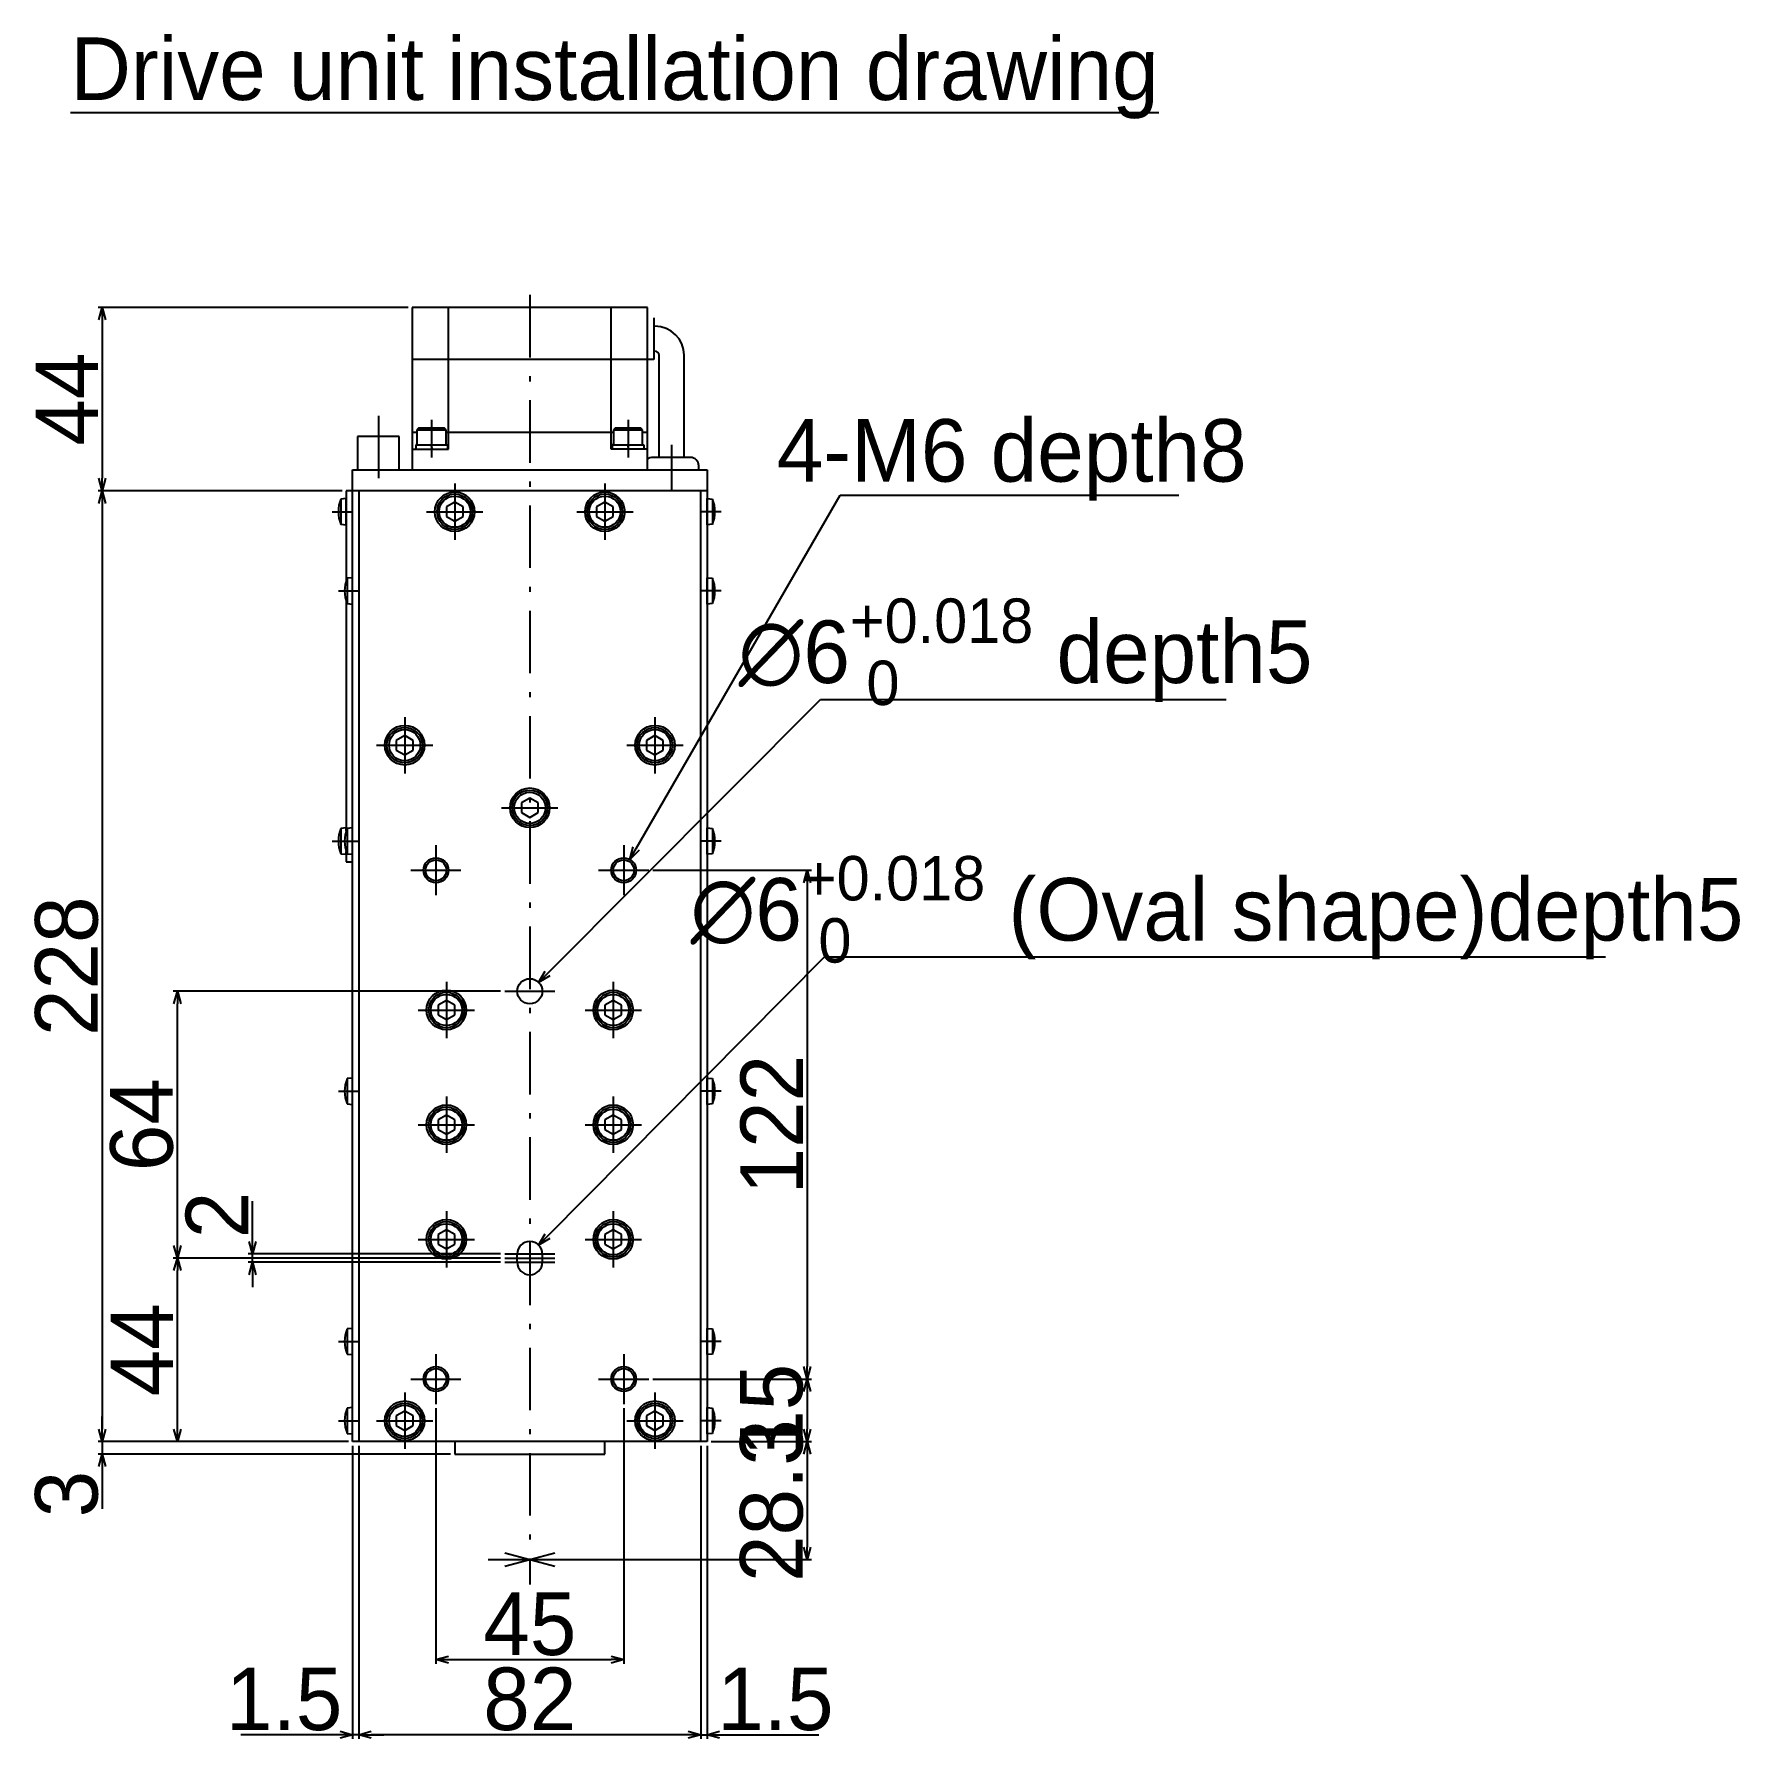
# Model space of a CAD drawing. Header units: millimetres. Extents: x -101 to 1189, y 101 to 982.
# Drawn here: x -101 to 308, y 118.9 to 527.7 of the extents above; entities that cross this region are included whole.
import ezdxf

# ---------------------------------------------------------------- set-up
doc = ezdxf.new("R2010")
doc.units = ezdxf.units.MM
doc.linetypes.add('DASHDOT', pattern=[50.5, 30, -9, 2.5, -9])
for name, color, linetype in [('1', 7, 'Continuous'), ('2', 134, 'Continuous'), ('3', 214, 'Continuous')]:
    doc.layers.add(name, color=color, linetype=linetype)
doc.styles.get("Standard").update_dxf_attribs({"font": 'strkfont.shx', "bigfont": 'bigstrkfont.shx'})

# ---------------------------------------------------------------- blocks, each defined once
blk = doc.blocks.new('_Open30')
at = {"color": 0, "lineweight": -2}
for p, q in [((-1, 0.27), (0, 0)), ((0, 0), (-1, -0.27)), ((0, 0), (-1, 0))]:
    blk.add_line(p, q, dxfattribs=at)

msp = doc.modelspace()

# ---------------------------------------------------------------- linework, layer by layer
at = {"layer": '1', "color": 7, "linetype": 'Continuous'}
for p, q in [((46.06, 462.19), (-10.34, 462.19)), ((-10.34, 462.19), (-10.34, 423.19)), ((-1.64, 428.19), (-1.64, 462.19)), ((37.36, 428.19), (37.36, 462.19)), ((46.06, 423.19), (46.06, 462.19)), ((47.56, 459.69), (47.56, 449.69)), ((47.86, 451.69), (47.56, 451.69)), ((48.86, 426.19), (48.86, 450.69)), ((54.86, 426.19), (54.86, 450.69)), ((46.06, 449.69), (-10.34, 449.69)), ((47.56, 449.69), (46.06, 449.69)), ((-13.44, 431.19), (-23.44, 431.19)), ((-23.44, 431.19), (-23.44, 423.19)), ((-13.44, 423.19), (-13.44, 431.19)), ((-9.19, 432.19), (-10.34, 432.19)), ((-8.79, 433.19), (-9.19, 432.79)), ((-9.19, 432.79), (-2.19, 432.79)), ((-9.19, 432.79), (-9.19, 429.19)), ((-2.59, 433.19), (-8.79, 433.19)), ((-2.19, 432.79), (-2.59, 433.19)), ((-2.19, 429.19), (-2.19, 432.79)), ((37.91, 432.19), (-2.19, 432.19)), ((38.31, 433.19), (37.91, 432.79)), ((37.91, 432.79), (44.91, 432.79)), ((37.91, 432.79), (37.91, 429.19)), ((44.51, 433.19), (38.31, 433.19)), ((44.91, 432.79), (44.51, 433.19)), ((44.91, 429.19), (44.91, 432.79)), ((46.06, 432.19), (44.91, 432.19)), ((-10.34, 428.19), (-1.64, 428.19)), ((-9.49, 429.19), (-9.49, 428.19)), ((-9.19, 429.19), (-9.49, 429.19)), ((-9.19, 429.19), (-2.19, 429.19)), ((-5.83, 429.19), (-5.56, 428.19)), ((-2.19, 429.19), (-1.89, 429.19)), ((-1.89, 429.19), (-1.89, 428.19)), ((46.06, 428.19), (37.36, 428.19)), ((37.61, 429.19), (37.61, 428.19)), ((37.91, 429.19), (37.61, 429.19)), ((37.91, 429.19), (44.91, 429.19)), ((41.27, 429.19), (41.54, 428.19)), ((44.91, 429.19), (45.21, 429.19)), ((45.21, 429.19), (45.21, 428.19)), ((56.36, 426.19), (47.36, 426.19)), ((-24.64, 423.19), (60.36, 423.19)), ((-24.64, 418.19), (-24.64, 423.19)), ((-10.34, 423.19), (46.06, 423.19)), ((58.36, 423.19), (58.36, 424.19)), ((60.36, 423.19), (60.36, 418.19)), ((-26.14, 418.19), (-26.14, 396.69)), ((-24.64, 418.19), (-26.14, 418.19)), ((-24.64, 190.19), (-24.64, 418.19)), ((-24.64, 329.19), (-24.64, 418.19)), ((60.36, 418.19), (-24.64, 418.19)), ((-23.14, 418.19), (-23.14, 190.19)), ((58.86, 190.19), (58.86, 418.19)), ((60.36, 418.19), (60.36, 190.19)), ((-26.14, 416.34), (-27.44, 416.23)), ((-27.44, 416.23), (-27.44, 410.16)), ((-26.14, 410.04), (-26.14, 416.34)), ((-0.14, 415.5), (-2.14, 414.35)), ((-2.14, 414.35), (-2.14, 412.04)), ((1.86, 414.35), (-0.14, 415.5)), ((1.86, 412.04), (1.86, 414.35)), ((35.86, 415.5), (33.86, 414.35)), ((33.86, 414.35), (33.86, 412.04)), ((37.86, 414.35), (35.86, 415.5)), ((37.86, 412.04), (37.86, 414.35)), ((60.36, 410.04), (60.36, 416.34)), ((60.36, 416.34), (61.66, 416.23)), ((61.66, 416.23), (61.66, 410.16)), ((-27.44, 410.16), (-26.14, 410.04)), ((-2.14, 412.04), (-0.14, 410.88)), ((-0.14, 410.88), (1.86, 412.04)), ((33.86, 412.04), (35.86, 410.88)), ((35.86, 410.88), (37.86, 412.04)), ((61.66, 410.16), (60.36, 410.04)), ((-24.64, 397.34), (-25.94, 397.23)), ((-25.94, 397.23), (-25.94, 391.16)), ((-24.64, 391.04), (-24.64, 397.34)), ((60.36, 391.04), (60.36, 397.34)), ((60.36, 397.34), (61.66, 397.23)), ((61.66, 397.23), (61.66, 391.16)), ((-26.14, 391.7), (-26.14, 336.69)), ((-25.94, 391.16), (-24.64, 391.04)), ((61.66, 391.16), (60.36, 391.04)), ((-12.14, 359.5), (-14.14, 358.35)), ((-14.14, 358.35), (-14.14, 356.04)), ((-14.14, 356.04), (-12.14, 354.88)), ((-10.14, 358.35), (-12.14, 359.5)), ((-12.14, 354.88), (-10.14, 356.04)), ((-10.14, 356.04), (-10.14, 358.35)), ((47.86, 359.5), (45.86, 358.35)), ((45.86, 358.35), (45.86, 356.04)), ((45.86, 356.04), (47.86, 354.88)), ((49.86, 358.35), (47.86, 359.5)), ((47.86, 354.88), (49.86, 356.04)), ((49.86, 356.04), (49.86, 358.35)), ((17.86, 344.5), (15.86, 343.35)), ((19.86, 343.35), (17.86, 344.5)), ((15.86, 343.35), (15.86, 341.04)), ((15.86, 341.04), (17.86, 339.88)), ((17.86, 339.88), (19.86, 341.04)), ((19.86, 341.04), (19.86, 343.35)), ((-26.14, 337.34), (-27.44, 337.23)), ((-27.44, 337.23), (-27.44, 331.16)), ((-26.14, 336.69), (-26.14, 337.34)), ((-24.64, 337.34), (-25.94, 337.23)), ((-25.94, 337.23), (-25.94, 331.16)), ((-24.64, 331.04), (-24.64, 337.34)), ((60.36, 331.04), (60.36, 337.34)), ((60.36, 337.34), (61.66, 337.23)), ((61.66, 337.23), (61.66, 331.16)), ((-26.14, 331.7), (-26.14, 329.19)), ((-26.14, 331.04), (-26.14, 331.7)), ((-27.44, 331.16), (-26.14, 331.04)), ((-26.14, 329.19), (-24.64, 329.19)), ((-25.94, 331.16), (-24.64, 331.04)), ((61.66, 331.16), (60.36, 331.04)), ((-2.14, 296), (-4.14, 294.85)), ((-4.14, 294.85), (-4.14, 292.54)), ((-0.14, 294.85), (-2.14, 296)), ((-0.14, 292.54), (-0.14, 294.85)), ((37.86, 296), (35.86, 294.85)), ((35.86, 294.85), (35.86, 292.54)), ((39.86, 294.85), (37.86, 296)), ((39.86, 292.54), (39.86, 294.85)), ((-4.14, 292.54), (-2.14, 291.38)), ((-2.14, 291.38), (-0.14, 292.54)), ((35.86, 292.54), (37.86, 291.38)), ((37.86, 291.38), (39.86, 292.54)), ((-24.64, 277.34), (-25.94, 277.23)), ((-25.94, 277.23), (-25.94, 271.16)), ((-24.64, 271.04), (-24.64, 277.34)), ((60.36, 271.04), (60.36, 277.34)), ((60.36, 277.34), (61.66, 277.23)), ((61.66, 277.23), (61.66, 271.16)), ((-25.94, 271.16), (-24.64, 271.04)), ((61.66, 271.16), (60.36, 271.04)), ((-2.14, 268.5), (-4.14, 267.35)), ((-4.14, 267.35), (-4.14, 265.04)), ((-0.14, 267.35), (-2.14, 268.5)), ((-0.14, 265.04), (-0.14, 267.35)), ((37.86, 268.5), (35.86, 267.35)), ((35.86, 267.35), (35.86, 265.04)), ((39.86, 267.35), (37.86, 268.5)), ((39.86, 265.04), (39.86, 267.35)), ((-4.14, 265.04), (-2.14, 263.88)), ((-2.14, 263.88), (-0.14, 265.04)), ((35.86, 265.04), (37.86, 263.88)), ((37.86, 263.88), (39.86, 265.04)), ((-2.14, 241), (-4.14, 239.85)), ((-4.14, 239.85), (-4.14, 237.54)), ((-4.14, 237.54), (-2.14, 236.38)), ((-0.14, 239.85), (-2.14, 241)), ((-2.14, 236.38), (-0.14, 237.54)), ((-0.14, 237.54), (-0.14, 239.85)), ((37.86, 241), (35.86, 239.85)), ((35.86, 239.85), (35.86, 237.54)), ((35.86, 237.54), (37.86, 236.38)), ((39.86, 239.85), (37.86, 241)), ((37.86, 236.38), (39.86, 237.54)), ((39.86, 237.54), (39.86, 239.85)), ((14.86, 233.19), (14.86, 235.19)), ((20.86, 235.19), (20.86, 233.19)), ((-24.64, 217.34), (-25.94, 217.23)), ((-25.94, 217.23), (-25.94, 211.16)), ((-24.64, 211.04), (-24.64, 217.34)), ((60.36, 211.04), (60.36, 217.34)), ((60.36, 217.34), (61.66, 217.23)), ((61.66, 217.23), (61.66, 211.16)), ((-25.94, 211.16), (-24.64, 211.04)), ((61.66, 211.16), (60.36, 211.04)), ((-24.64, 198.34), (-25.94, 198.23)), ((-25.94, 198.23), (-25.94, 192.16)), ((-24.64, 192.04), (-24.64, 198.34)), ((-12.14, 197.5), (-14.14, 196.35)), ((-14.14, 196.35), (-14.14, 194.04)), ((-10.14, 196.35), (-12.14, 197.5)), ((-10.14, 194.04), (-10.14, 196.35)), ((47.86, 197.5), (45.86, 196.35)), ((45.86, 196.35), (45.86, 194.04)), ((49.86, 196.35), (47.86, 197.5)), ((49.86, 194.04), (49.86, 196.35)), ((60.36, 192.04), (60.36, 198.34)), ((60.36, 198.34), (61.66, 198.23)), ((61.66, 198.23), (61.66, 192.16)), ((-14.14, 194.04), (-12.14, 192.88)), ((-12.14, 192.88), (-10.14, 194.04)), ((45.86, 194.04), (47.86, 192.88)), ((47.86, 192.88), (49.86, 194.04)), ((-25.94, 192.16), (-24.64, 192.04)), ((60.36, 190.19), (-24.64, 190.19)), ((-0.14, 190.19), (-0.14, 187.19)), ((35.86, 187.19), (35.86, 190.19)), ((61.66, 192.16), (60.36, 192.04)), ((-0.14, 187.19), (35.86, 187.19))]:
    msp.add_line(p, q, dxfattribs=at)
for centre, radius in [((-0.14, 413.19), 4.75), ((-0.14, 413.19), 4.25), ((35.86, 413.19), 4.75), ((35.86, 413.19), 4.25), ((-0.14, 413.19), 3.75), ((35.86, 413.19), 3.75), ((-12.14, 357.19), 4.75), ((-12.14, 357.19), 4.25), ((-12.14, 357.19), 3.75), ((47.86, 357.19), 4.75), ((47.86, 357.19), 4.25), ((47.86, 357.19), 3.75), ((17.86, 342.19), 4.75), ((17.86, 342.19), 4.25), ((17.86, 342.19), 3.75), ((-4.64, 327.19), 3), ((-4.64, 327.19), 2.5), ((40.36, 327.19), 3), ((40.36, 327.19), 2.5), ((17.86, 298.19), 3), ((-2.14, 293.69), 4.75), ((-2.14, 293.69), 4.25), ((-2.14, 293.69), 3.75), ((37.86, 293.69), 4.75), ((37.86, 293.69), 4.25), ((37.86, 293.69), 3.75), ((-2.14, 266.19), 4.75), ((-2.14, 266.19), 4.25), ((-2.14, 266.19), 3.75), ((37.86, 266.19), 4.75), ((37.86, 266.19), 4.25), ((37.86, 266.19), 3.75), ((-2.14, 238.69), 4.75), ((-2.14, 238.69), 4.25), ((-2.14, 238.69), 3.75), ((37.86, 238.69), 4.75), ((37.86, 238.69), 4.25), ((37.86, 238.69), 3.75), ((-4.64, 205.19), 3), ((-4.64, 205.19), 2.5), ((40.36, 205.19), 3), ((40.36, 205.19), 2.5), ((-12.14, 195.19), 4.75), ((-12.14, 195.19), 4.25), ((-12.14, 195.19), 3.75), ((47.86, 195.19), 4.75), ((47.86, 195.19), 4.25), ((47.86, 195.19), 3.75)]:
    msp.add_circle(centre, radius, dxfattribs=at)
for centre, radius, start, end in [((47.86, 450.69), 7, 0, 90), ((47.86, 450.69), 1, 0, 90), ((47.36, 424.19), 2, 90, 130.5416), ((56.36, 424.19), 2, 0, 90), ((-20.06, 413.19), 7.98, 157.6435, 202.3565), ((54.27, 413.19), 7.98, 337.6435, 22.3565), ((-18.56, 394.19), 7.98, 157.6435, 202.3565), ((54.27, 394.19), 7.98, 337.6435, 22.3565), ((-20.06, 334.19), 7.98, 157.6435, 202.3565), ((-18.56, 334.19), 7.98, 157.6435, 202.3565), ((54.27, 334.19), 7.98, 337.6435, 22.3565), ((-18.56, 274.19), 7.98, 157.6435, 202.3565), ((54.27, 274.19), 7.98, 337.6435, 22.3565), ((17.86, 235.19), 3, 360, 180), ((17.86, 233.19), 3, 180, 0), ((-18.56, 214.19), 7.98, 157.6435, 202.3565), ((54.27, 214.19), 7.98, 337.6435, 22.3565), ((-18.56, 195.19), 7.98, 157.6435, 202.3565), ((54.27, 195.19), 7.98, 337.6435, 22.3565)]:
    msp.add_arc(centre, radius, start, end, dxfattribs=at)
at = {"layer": '2', "color": 134, "linetype": 'Continuous'}
for p, q in [((-11.34, 462.19), (-85.64, 462.19)), ((-84.64, 459.19), (-84.64, 421.19)), ((-27.14, 418.19), (-85.64, 418.19)), ((-27.14, 418.19), (-85.64, 418.19)), ((43.36, 332.39), (92.3, 417.13)), ((92.3, 417.13), (173.46, 417.13)), ((-84.64, 415.19), (-84.64, 193.19)), ((22.09, 302.44), (87.57, 368.17)), ((87.57, 368.17), (184.81, 368.17)), ((47.36, 327.19), (85.36, 327.19)), ((84.36, 324.19), (84.36, 208.19)), ((22.08, 239.45), (88.47, 306.41)), ((88.47, 306.41), (275.71, 306.41)), ((10.86, 298.19), (-67.64, 298.19)), ((-66.64, 237.19), (-66.64, 295.19)), ((-48.64, 238.19), (-48.64, 247.88)), ((10.86, 234.19), (-67.64, 234.19)), ((10.86, 234.19), (-67.64, 234.19)), ((10.86, 235.19), (-49.64, 235.19)), ((10.86, 233.19), (-49.64, 233.19)), ((-48.64, 233.19), (-48.64, 235.19)), ((-66.64, 193.19), (-66.64, 231.19)), ((-48.64, 230.19), (-48.64, 227.19)), ((47.36, 205.19), (85.36, 205.19)), ((47.36, 205.19), (85.36, 205.19)), ((84.36, 202.19), (84.36, 193.19)), ((-4.64, 198.19), (-4.64, 136.9)), ((40.36, 198.19), (40.36, 136.9)), ((-84.64, 193.19), (-84.64, 196.19)), ((-25.64, 190.19), (-85.64, 190.19)), ((-25.64, 190.19), (-85.64, 190.19)), ((-84.64, 190.19), (-84.64, 187.19)), ((-25.64, 190.19), (-67.64, 190.19)), ((-24.64, 189.19), (-24.64, 118.9)), ((-23.14, 189.19), (-23.14, 118.9)), ((-23.14, 189.19), (-23.14, 118.9)), ((58.86, 189.19), (58.86, 118.9)), ((58.86, 189.19), (58.86, 118.9)), ((60.36, 189.19), (60.36, 118.9)), ((61.36, 190.19), (85.36, 190.19)), ((61.36, 190.19), (85.36, 190.19)), ((-1.14, 187.19), (-85.64, 187.19)), ((-84.64, 184.19), (-84.64, 174.04)), ((84.36, 187.19), (84.36, 164.89)), ((18.86, 161.89), (85.36, 161.89)), ((-1.64, 137.9), (37.36, 137.9)), ((-27.64, 119.9), (-51.39, 119.9)), ((-23.14, 119.9), (-24.64, 119.9)), ((55.86, 119.9), (-20.14, 119.9)), ((-20.14, 119.9), (-17.14, 119.9)), ((55.86, 119.9), (52.86, 119.9)), ((58.86, 119.9), (60.36, 119.9)), ((63.36, 119.9), (87.11, 119.9))]:
    msp.add_line(p, q, dxfattribs=at)
at = {"layer": '3', "color": 214, "linetype": 'DASHDOT', "ltscale": 0.5}
for p, q in [((17.86, 465.19), (17.86, 155.89)), ((-18.44, 436.19), (-18.44, 418.19)), ((-5.69, 435.19), (-5.69, 426.19)), ((41.41, 435.19), (41.41, 426.19)), ((51.86, 429.19), (51.86, 418.19)), ((-0.14, 419.94), (-0.14, 406.44)), ((35.86, 419.94), (35.86, 406.44)), ((-29.54, 413.19), (-24.64, 413.19)), ((-6.89, 413.19), (6.61, 413.19)), ((29.11, 413.19), (42.61, 413.19)), ((63.76, 413.19), (58.86, 413.19)), ((-28.04, 394.19), (-23.14, 394.19)), ((63.76, 394.19), (58.86, 394.19)), ((-12.14, 363.94), (-12.14, 350.44)), ((47.86, 363.94), (47.86, 350.44)), ((-18.89, 357.19), (-5.39, 357.19)), ((41.11, 357.19), (54.61, 357.19)), ((11.11, 342.19), (24.61, 342.19)), ((-29.54, 334.19), (-24.64, 334.19)), ((-28.04, 334.19), (-23.14, 334.19)), ((-4.64, 333.19), (-4.64, 321.19)), ((40.36, 333.19), (40.36, 321.19)), ((63.76, 334.19), (58.86, 334.19)), ((-10.64, 327.19), (1.36, 327.19)), ((34.36, 327.19), (46.36, 327.19)), ((-2.14, 300.44), (-2.14, 286.94)), ((37.86, 300.44), (37.86, 286.94)), ((11.86, 298.19), (23.86, 298.19)), ((-8.89, 293.69), (4.61, 293.69)), ((31.11, 293.69), (44.61, 293.69)), ((-28.04, 274.19), (-23.14, 274.19)), ((63.76, 274.19), (58.86, 274.19)), ((-2.14, 272.94), (-2.14, 259.44)), ((37.86, 272.94), (37.86, 259.44)), ((-8.89, 266.19), (4.61, 266.19)), ((31.11, 266.19), (44.61, 266.19)), ((-2.14, 245.44), (-2.14, 231.94)), ((37.86, 245.44), (37.86, 231.94)), ((-8.89, 238.69), (4.61, 238.69)), ((31.11, 238.69), (44.61, 238.69)), ((11.86, 235.19), (23.86, 235.19)), ((11.86, 234.19), (23.86, 234.19)), ((11.86, 233.19), (23.86, 233.19)), ((-28.04, 214.19), (-23.14, 214.19)), ((63.76, 214.19), (58.86, 214.19)), ((-4.64, 211.19), (-4.64, 199.19)), ((40.36, 211.19), (40.36, 199.19)), ((-10.64, 205.19), (1.36, 205.19)), ((34.36, 205.19), (46.36, 205.19)), ((-12.14, 201.94), (-12.14, 188.44)), ((47.86, 201.94), (47.86, 188.44)), ((-28.04, 195.19), (-23.14, 195.19)), ((-18.89, 195.19), (-5.39, 195.19)), ((41.11, 195.19), (54.61, 195.19)), ((63.76, 195.19), (58.86, 195.19)), ((7.86, 161.89), (27.86, 161.89)), ((11.86, 163.5), (23.86, 160.28)), ((11.86, 160.28), (23.86, 163.5))]:
    msp.add_line(p, q, dxfattribs=at)

# ---------------------------------------------------------------- block references
at = {"layer": '2', "color": 134, "linetype": 'Continuous', "yscale": 3, "zscale": 3}
for p, xscale, rotation in [((-84.64, 462.19), 3, 90), ((-84.64, 418.19), 3, 270), ((-84.64, 418.19), 3, 90), ((41.86, 329.79), 3.000000000000027, 239.9896561181464), ((84.36, 327.19), 3, 90), ((19.97, 300.32), 2.999999999999893, 225.1085756221394), ((-66.64, 298.19), 3, 90), ((-66.64, 234.19), 3, 270), ((-48.64, 235.19), 3, 270), ((19.97, 237.32), 3.000000000000263, 225.2446447964069), ((-66.64, 234.19), 3, 90), ((-48.64, 233.19), 3, 90), ((84.36, 205.19), 3, 270), ((84.36, 205.19), 3, 90), ((-84.64, 190.19), 3, 270), ((-84.64, 190.19), 3, 270), ((-66.64, 190.19), 3, 270), ((84.36, 190.19), 3, 270), ((84.36, 190.19), 3, 90), ((-84.64, 187.19), 3, 90), ((84.36, 161.89), 3, 270), ((-4.64, 137.9), 3, 180), ((-23.14, 119.9), 3, 180), ((-23.14, 119.9), 3, 180), ((60.36, 119.9), 3, 180)]:
    msp.add_blockref('_Open30', p, dxfattribs=dict(at, xscale=xscale, rotation=rotation))
at = {"layer": '2', "color": 134, "linetype": 'Continuous', "xscale": 3, "yscale": 3, "zscale": 3}
for p in [(40.36, 137.9), (-24.64, 119.9), (58.86, 119.9), (58.86, 119.9)]:
    msp.add_blockref('_Open30', p, dxfattribs=at)

# ---------------------------------------------------------------- texts
at = {"layer": '2', "color": 134, "linetype": 'Continuous'}
msp.add_text('%%UDrive unit installation drawing', height=15, dxfattribs=at).set_placement((-92.26, 511.92))
at = {"layer": '2', "color": 134, "linetype": 'Continuous', "char_height": 15, "attachment_point": 5, "rotation": 90}
for s, insert in [('\\A1;44', (-93.14, 440.19)), ('\\A1;228', (-93.14, 304.19)), ('\\A1;122', (75.86, 266.19)), ('\\A1;64', (-75.14, 266.19)), ('\\A1;2', (-57.14, 244.54)), ('\\A1;44', (-75.14, 212.19)), ('\\A1;15', (75.86, 197.69)), ('\\A1;28.3', (75.86, 176.04)), ('\\A1;3', (-93.14, 177.61))]:
    msp.add_mtext(s, dxfattribs=dict(at, insert=insert))
at = {"layer": '2', "color": 134, "linetype": 'Continuous', "char_height": 15, "attachment_point": 5}
for s, insert in [('\\A1;4-M6 depth8', (133.38, 425.63)), ('\\A1;∅6{}{\\H0.71x;\\C3;\\S+0.018^  0;} depth5', (136.69, 379.6)), ('\\A1;∅6{}{\\H0.71x;\\C3;\\S+0.018^  0;} (Oval shape)depth5', (182.59, 317.84)), ('\\A1;45', (17.86, 146.4)), ('\\A1;1.5', (-41.02, 128.4)), ('\\A1;82', (17.86, 128.4)), ('\\A1;1.5', (76.73, 128.4))]:
    msp.add_mtext(s, dxfattribs=dict(at, insert=insert))

doc.saveas('drawing.dxf')
